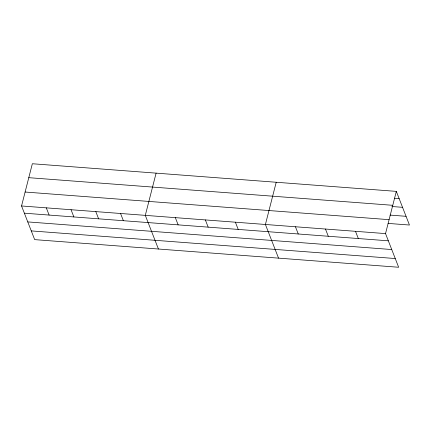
<?xml version="1.0" encoding="UTF-8"?>
<svg xmlns="http://www.w3.org/2000/svg" width="431" height="431" viewBox="0 0 431 431"><rect width="100%" height="100%" fill="white"/><g stroke="black" fill="none" stroke-linecap="round" stroke-linejoin="round"><path stroke-width="0.65" d="M396.326 191.375L385.529 233.597L398.653 267.258L34.674 239.625L21.55 205.97L32.347 163.742L396.326 191.375L409.45 225.03L388.094 223.409M156.103 173.138L145.301 215.36L158.425 249.021M276.212 182.254L265.415 224.481L278.539 258.142M394.473 198.238L399.144 198.594M28.785 177.674L392.765 205.307M391.865 206.508L402.543 207.316M390.033 215.091L406.05 216.308M25.111 192.032L389.091 219.665M21.55 205.97L385.529 233.597M24.368 213.189L388.342 240.821M27.767 221.911L391.747 249.544M31.269 230.903L395.249 258.535M355.5 231.318L358.317 238.542M325.475 229.039L328.287 236.258M295.445 226.76L298.257 233.979M235.385 222.202L238.203 229.421M205.361 219.923L208.173 227.142M175.331 217.644L178.148 224.863M120.551 213.485L123.368 220.704M95.801 211.605L98.618 218.824M71.05 209.725L73.868 216.944M46.3 207.844L49.118 215.069"/></g></svg>
